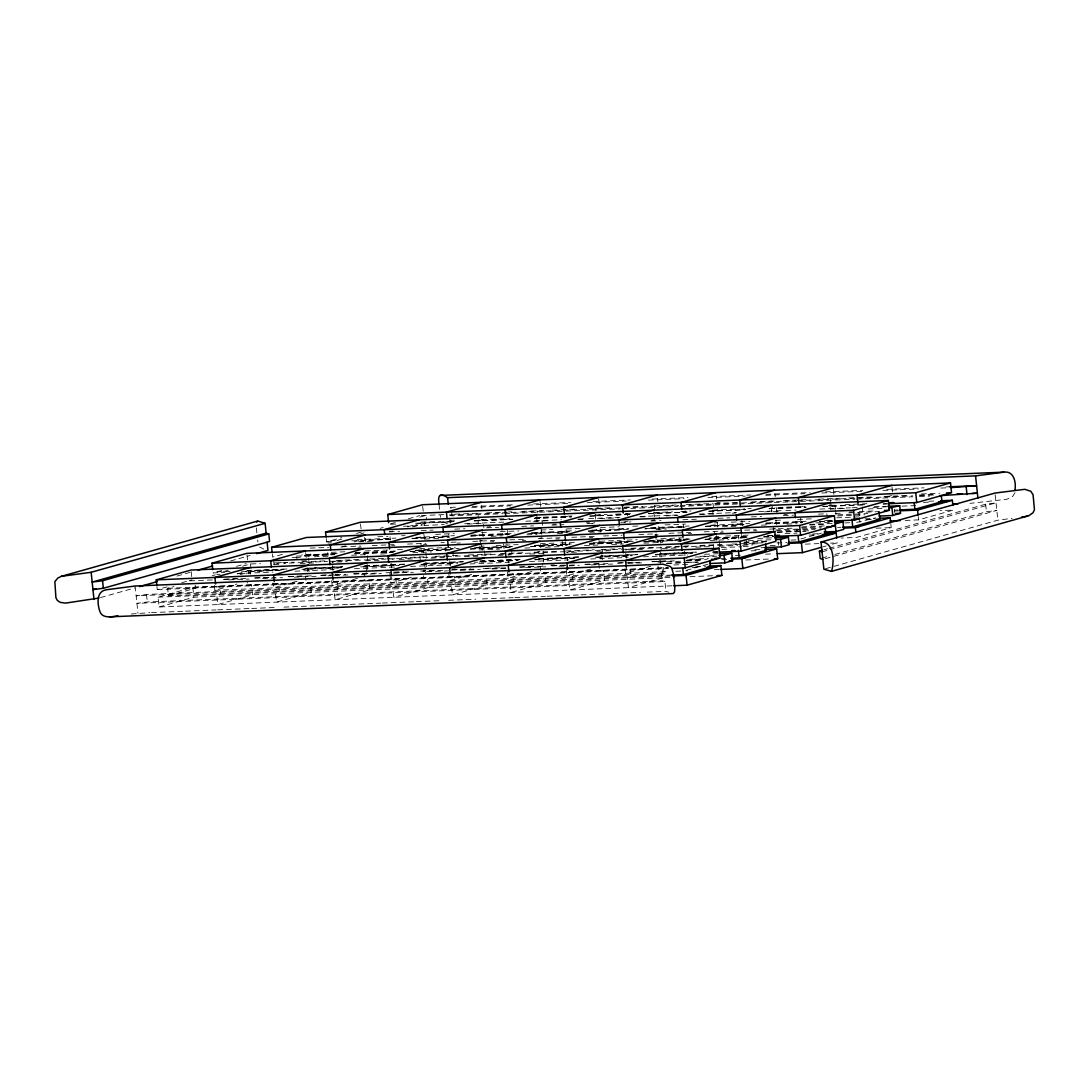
<?xml version="1.0" encoding="UTF-8"?>
<svg xmlns="http://www.w3.org/2000/svg" width="1089" height="1089" viewBox="0 0 1089 1089"><rect width="100%" height="100%" fill="white"/><g stroke="black" fill="none" stroke-linecap="round" stroke-linejoin="round"><path stroke-width="0.75" stroke-dasharray="5 3.75" d="M1015.002 492.596L1012.743 496.407L1006.794 499.279L969.931 503.349M100.487 597.589L134.628 587.978M176.908 576.067L191.541 571.956M230.569 560.971L250.075 555.472M221.802 570.5L213.049 572.964L224.783 572.487M236.449 566.362L246.209 563.612M156.925 586.386L157.265 589.653L167.039 586.889M181.686 582.765L186.573 581.376M189.486 580.56L192.059 579.838M282.391 554.342L272.631 557.105L272.291 553.838M326.251 538.606L326.591 541.873L341.851 537.571M356.511 533.433L361.385 532.058M395.266 522.502L388.759 524.34L397.145 524M408.293 518.827L419.687 515.614M223.436 571.616L228.214 570.268M242.534 566.226L250.497 563.979L260.584 563.558M671.627 575.06L168.455 595.819L167.652 588.291L174.022 586.495M212.192 575.727L215.282 574.856M336.977 540.512L344.941 538.265M360.854 533.787L364.039 532.889M380.129 528.342L383.219 527.471M419.837 517.139L426.207 515.342L426.684 519.861M237.239 573.903L248.632 570.69L283.834 569.234M672.008 585.814L159.089 606.981L158.068 597.18L192.862 587.366L668.891 567.723M281.561 562.346L273.421 564.633L280.132 564.361M296.208 558.208L308.214 554.818L338.38 553.58L301.517 554.982M354.048 541.9L362.174 539.6M389.549 531.881L392.802 530.956M407.449 526.831L424.342 522.067L424.683 525.32M240.138 574.652L251.287 571.507L283.249 570.187M168.455 595.819L195.503 588.196L195.19 585.174M286.992 562.387L283.807 563.285L327.544 561.475M307.683 556.547L310.869 555.649L310.556 552.627M340.952 547.154L345.73 545.807M360.051 541.764L364.829 540.416L390.066 539.382M412.663 526.926L426.997 522.883M271.719 570.554L275.585 569.452L275.898 572.474M215.935 587.23L219.801 586.141L220.591 593.668L216.725 594.757L217.759 604.558L252.553 594.744L251.518 584.943L247.652 586.032M335.167 553.593L331.301 554.682L330.947 551.415M389.127 538.361L385.261 539.45L384.921 536.196M447.429 521.917L451.295 520.828M214.356 585.406L214.873 590.306L237.007 584.058M159.089 606.981L193.883 597.167L674.949 577.306M342.504 566.811L307.302 568.267L303.436 569.356L338.638 567.9M335.957 561.121L332.091 562.223L347.173 561.597M363.018 553.498L366.884 552.395M416.978 538.265L420.844 537.176M479.146 520.733L483.012 519.644L483.87 527.797M330.375 568.131L334.241 567.042M274.605 584.807L278.471 583.718L279.26 591.245L275.394 592.334L276.429 602.135L311.223 592.321L310.188 582.52L306.322 583.622L305.533 576.081M389.957 552.259L393.823 551.17M447.797 535.938L443.931 537.04L443.591 533.773M506.086 519.494L509.951 518.405M297.256 581.186L273.543 587.883L273.026 582.983M404.523 564.252L365.972 565.844L362.106 566.933L398.982 565.422M392.04 559.433L394.613 558.711M475.648 535.842L479.514 534.753L480.548 544.554M389.045 565.708L392.911 564.619L393.224 567.628M366.775 572.937L364.202 573.658L364.992 581.199L368.858 580.11L369.879 589.898L335.085 599.712L334.064 589.925L337.93 588.822L337.141 581.295L333.275 582.384L332.921 579.117M479.555 541.11L482.128 540.389M506.453 533.528L502.587 534.617L502.247 531.35M564.755 517.071L568.621 515.982M598.256 507.624L595.683 508.345L596.159 512.878M357.505 578.327L332.199 585.46L331.342 577.293M463.179 561.829L424.628 563.421L420.762 564.51L457.639 562.999M484.21 547.563L480.344 548.652L480.031 545.63M534.318 533.419L538.184 532.33M596.473 515.887L600.338 514.798L600.679 518.065M447.715 563.285L451.581 562.196L451.894 565.205M425.445 570.513L422.859 571.235L444.652 570.337M539.504 538.334L542.091 537.598M565.123 531.105L561.257 532.194L560.917 528.927M592.185 523.469L594.757 522.734M624.705 514.294L627.291 513.559L627.604 516.581M654.829 510.455L654.353 505.936L656.926 505.201M411.424 577.238L390.869 583.037L389.835 573.236M479.432 562.101L483.298 560.998L483.639 564.265M539.014 546.229L542.88 545.14L543.397 550.04M592.974 530.996L596.84 529.907M624.215 522.189L628.081 521.1M655.142 513.464L659.008 512.375L659.689 518.909M506.385 560.862L510.251 559.773L510.564 562.782M537.313 552.137L539.885 551.415M530.765 546.447L565.953 544.99L569.819 543.901L534.631 545.358M623.793 528.682L619.927 529.771L619.587 526.504M652.134 520.678L654.72 519.957M682.082 512.238L685.947 511.136M471.673 574.366L449.539 580.614L448.682 572.446M538.102 559.678L541.968 558.589L542.649 565.109M482.318 576.353L486.184 575.264L487.219 585.065L452.425 594.88L451.391 585.079L455.256 583.99L454.467 576.449L450.601 577.538L450.261 574.271M570.622 551.442L566.756 552.531L576.802 552.123M597.67 543.806L601.536 542.717L602.054 547.617M651.644 528.587L655.51 527.484L656.027 532.385M713.812 511.04L717.678 509.951L718.019 513.218M565.041 558.439L568.907 557.35M509.271 575.115L513.137 574.026L513.926 581.567L510.06 582.656L511.095 592.457L545.888 582.642L544.854 572.841L540.988 573.93M624.623 542.581L628.489 541.478M682.463 526.259L678.597 527.348L678.243 524.081M740.751 509.815L744.617 508.726M531.922 571.507L508.195 578.191L507.338 570.037M625.413 550.108L629.279 549.019M710.314 526.164L714.18 525.075M775.055 507.896L772.469 508.617L771.679 501.09M623.711 556.016L627.577 554.927M567.927 572.691L571.793 571.602L572.596 579.144L568.73 580.233L569.751 590.034L604.545 580.219L603.524 570.418L599.658 571.507L598.855 563.966M687.159 539.069L683.293 540.158L682.953 536.891M741.119 523.836L737.253 524.925L736.913 521.658M799.421 507.392L803.287 506.303M590.592 569.084L566.865 575.782L566.008 567.614M658.001 554.11L655.428 554.832L692.305 553.307M685.376 547.331L687.949 546.596M768.97 523.741L772.836 522.652L773.871 532.439M835.345 508.372L835.004 505.105L831.138 506.208L830.349 498.667M682.381 553.593L686.247 552.504L686.873 558.534M657.525 561.556L660.097 560.821M705.087 539.259L741.963 537.735L745.829 536.646L746.618 544.173L742.752 545.262L752.812 544.854M772.877 529.009L775.463 528.274M799.789 521.413L795.923 522.502L795.583 519.235M889.019 496.244L891.592 495.522M650.841 566.212L625.535 573.359L624.678 565.191M827.64 521.318L831.506 520.229L831.846 523.496M707.918 564.238L684.205 570.935L687.554 570.799M800.905 538.946L821.474 533.147M856.553 522.448L875.719 517.847M822.998 546.841L826.17 545.957M832.486 544.173L837.237 542.826L830.526 543.112M890.856 524.34L891.21 527.607L856.417 537.422L841.321 538.048M905.163 520.433L918.572 519.875L953.365 510.06L939.957 510.618M824.305 549.659L827.558 548.733M829.192 548.284L985.654 504.207L996.04 502.846L830.199 549.564M822.059 551.851L828.566 550.027M821.841 558.113L828.361 556.275M834.868 554.437L986.443 511.748L996.83 510.387L822.862 559.392M825.516 568.73L997.864 520.188L1012.157 518.31M664.127 574.012L661.472 573.195L146.511 594.458L136.125 595.806L664.127 574.012L663.269 565.844M664.916 581.553L662.262 580.736L147.301 601.986L136.915 603.347L664.916 581.553L665.937 591.354L668.837 592.239M131.265 614.019L149.833 612.658M455.393 507.175L448.6 507.46L451.254 508.277M472.367 506.48L514.811 504.724M533.487 503.948L570.84 502.41M592.906 501.498L630.259 499.96M652.325 499.048L687.976 497.578M711.743 496.598L750.797 494.978M766.071 494.352L810.216 492.527M825.503 491.901L862.842 490.363M886.609 489.383L923.962 487.831M946.042 486.919L949.431 486.783M471.646 507.433L510.741 505.827M527.729 505.119L570.228 503.363M587.216 502.669L626.311 501.049M648.404 500.137L684.083 498.667M707.877 497.687L745.271 496.148M765.662 495.304L804.757 493.685M821.746 492.99L862.542 491.302M882.934 490.458L918.626 488.988M940.719 488.076L949.213 487.722M716.875 502.424L720.237 502.274M921.376 493.97L939.807 493.222M421.32 515.546L444.707 514.58M454.794 514.171L478.357 513.191L478.983 519.222M486.729 512.851L506.848 512.021M508.522 511.953L511.871 511.816M521.93 511.394L543.724 510.496M552.096 510.156L577.252 509.108M587.298 508.699L610.766 507.733M624.174 507.175L642.619 506.412M654.353 505.936L676.133 505.024M686.193 504.615L713.009 503.513L713.486 508.032M714.697 503.445L738.151 502.465M751.573 501.92L775.028 500.954M783.413 500.6L808.555 499.565M818.615 499.143L840.409 498.245M848.78 497.904L873.923 496.87M883.982 496.448L907.518 495.481M919.293 494.991L934.43 494.365M450.247 523.156L449.389 514.988L561.448 510.373M563.136 510.292L678.583 505.527M680.285 505.459L795.732 500.695M797.434 500.627L912.868 495.863M919.661 495.577L934.947 494.951M449.389 514.988L452.044 515.818L503.036 513.709M504.738 513.64L620.294 508.876M621.996 508.794L678.079 506.48M679.781 506.412L737.566 504.03M739.268 503.962L854.838 499.184M856.539 499.116L912.623 496.802M919.415 496.53L929.611 496.108M421.007 522.08L441.099 521.372M449.485 521.018L457.993 520.556M481.461 519.589L506.48 518.677M534.971 517.493L539.994 517.289M543.357 517.152L571.848 515.968M595.315 515.002L607.049 514.525M615.421 514.171L623.929 513.709M625.481 513.763L632.314 513.355M653.972 512.579L672.417 511.816M680.802 511.476L690.984 510.932M712.642 510.156L737.784 509.121M747.844 508.713L751.328 508.44M778.009 507.46L804.839 506.358M828.293 505.391L835.004 505.105M845.064 504.697L866.994 503.676M928.876 501.239L937.248 500.886M415.576 523.237L454.127 521.645M474.246 520.814L512.796 519.222M534.59 518.323L571.466 516.799M589.898 516.036L631.797 514.307M648.568 513.613L687.118 512.021M708.912 511.122L745.788 509.598M769.242 508.631L806.119 507.12M822.889 506.426L858.091 504.969M859.766 504.901L866.463 504.629M883.233 503.935L886.582 503.799M420.477 523.156L453.909 521.767M474.096 520.937L512.66 519.344M534.454 518.446L571.33 516.921M589.775 516.159L631.674 514.43M648.431 513.736L686.982 512.157M708.776 511.258L745.652 509.734M769.12 508.767L805.996 507.243M822.753 506.548L866.34 504.752M883.097 504.057L889.808 503.785M923.445 502.397L931.857 502.043M403.461 526.259L422.151 525.497M423.852 525.429L444.244 524.585M464.635 523.741L488.43 522.761M490.132 522.693L503.731 522.121M525.824 521.209L561.516 519.739M578.504 519.045L587.012 518.691M588.7 518.623L622.69 517.221M639.692 516.513L653.291 515.955M654.993 515.887L677.086 514.974M699.179 514.062L736.559 512.511M758.652 511.599L784.148 510.55M785.85 510.482L796.045 510.06M819.84 509.08L850.427 507.814M852.129 507.746L857.234 507.542M874.222 506.834L886.119 506.344M467.399 524.095L484.374 523.387M533.61 521.359L550.585 520.651M577.755 519.535L584.548 519.249M599.821 518.623L618.498 517.86M640.563 516.948L649.058 516.594M666.032 515.887L677.916 515.396M699.996 514.484L715.269 513.858M732.244 513.164L735.647 513.014M764.505 511.83L781.48 511.122M830.716 509.094L845.99 508.468M873.16 507.338L886.745 506.78M902.019 506.154L918.993 505.446M868.192 508.944L883.492 508.318M487.287 526.913L490.635 526.777M552.654 524.217L556.003 524.081M586.181 522.829L589.53 522.693M651.549 520.134L654.897 519.998M783.957 514.661L787.32 514.525M849.338 511.966L852.687 511.83M859.207 511.517L876.196 510.864M894.709 510.101L898.071 509.951M389.277 531.84L399.609 531.459M421.212 530.52L433.136 530.084M454.739 529.145L464.976 528.764M486.592 527.825L498.503 527.375M521.781 526.368L533.515 525.892M551.96 525.129L563.871 524.68M587.162 523.673L595.724 523.373M620.676 522.284L630.912 521.917M650.854 521.046L661.091 520.665M682.885 519.766L696.293 519.222M718.073 518.323L729.807 517.833M751.424 516.894L761.66 516.513M783.263 515.573L793.513 515.206M818.465 514.131L827.027 513.817M835.263 513.436L842.11 513.191M848.712 512.878L879 511.626M894.083 511.054L899.106 510.85M837.713 514.838L867.879 513.6M837.632 515.914L864.816 514.798M377.829 536.754L388.024 536.332M401.61 535.774L405.013 535.638M435.6 534.372L454.304 533.596M481.488 532.48L486.592 532.262M500.191 531.704L518.881 530.928M540.974 530.016L552.872 529.526M566.471 528.968L580.069 528.41M600.461 527.566L619.151 526.79M632.75 526.232L637.855 526.028M665.039 524.898L685.43 524.054M714.33 522.87L717.733 522.72M731.318 522.162L750.022 521.4M775.518 520.338L784.012 519.984M797.611 519.426L812.898 518.8M836.692 517.819L858.785 516.907M330.457 540.784L335.344 540.58M357.165 539.681L395.838 538.089M415.821 537.381L454.494 535.665M471.129 535.107L514.838 533.174M531.473 532.616L575.183 530.683M591.817 530.125L628.816 528.478M650.487 527.702L689.16 525.987M710.818 525.211L749.504 523.496M766.139 522.924L808.038 521.195M824.809 520.501L833.439 520.025M865.034 518.84L875.093 518.432M326.591 541.873L334.976 541.532M351.733 540.838L390.284 539.246M412.078 538.347L448.954 536.823M470.747 535.924L509.298 534.331M531.092 533.433L569.642 531.84M628.312 529.431L586.399 531.16L623.153 529.758M645.069 528.737L685.294 527.076L644.933 528.859M705.413 526.246L743.964 524.653M765.758 523.755L802.634 522.23M819.391 521.536L832.799 520.978M411.928 538.47L448.831 536.959M470.611 536.06L509.176 534.468M527.607 533.705L571.194 531.908M705.277 526.368L743.828 524.775M765.621 523.877L802.498 522.352M819.255 521.658L832.69 521.114M866.327 519.725L871.377 519.507M328.007 543.043L331.41 542.907M358.608 541.791L372.193 541.219M424.887 539.055L438.486 538.483M491.166 536.319L503.064 535.829M526.858 534.835L537.054 534.413M557.445 533.583L564.252 533.297M589.734 532.249L601.632 531.759M656.014 529.513L666.223 529.091M722.306 526.777L735.892 526.218M761.388 525.157L766.493 524.952M786.884 524.108L797.08 523.686M815.77 522.911L832.772 522.216M809.617 524.381L833.085 523.414M844.819 522.924L849.856 522.72M809.74 525.021L825.04 524.394M801.885 526.872L825.353 525.905M310.079 548.107L328.579 547.345M342.041 546.787L360.541 546.025M372.275 545.535L387.357 544.922M389.045 544.854L394.068 544.636M407.477 544.092L425.922 543.329M441.004 542.703L444.353 542.567M451.064 542.295L459.435 541.941M472.844 541.396L494.637 540.484M509.72 539.872L524.816 539.246M538.225 538.687L560.005 537.789M571.739 537.313L595.207 536.346M603.592 535.992L622.023 535.23M638.794 534.536L655.551 533.855L656.34 541.383L660.206 540.294L661.241 550.095M668.959 533.297L690.753 532.398M704.161 531.84L722.592 531.078M736.001 530.534L756.12 529.703M769.528 529.145L793.064 528.179M801.477 527.825L821.664 526.994M357.954 547.223L361.317 547.086M391.591 545.834L394.953 545.698M423.444 544.514L426.793 544.377M456.972 543.139L460.32 543.003M490.486 541.75L493.848 541.614M522.339 540.43L525.688 540.294M555.866 539.055L559.215 538.919M589.38 537.667L592.743 537.53M654.748 534.971L658.11 534.835M688.275 533.583L691.624 533.447M720.128 532.276L723.477 532.14M753.642 530.888L757.005 530.751M775.436 529.989L800.578 528.955L796.712 530.044L797.053 533.311M802.266 528.886L820.766 528.124M837.591 527.43L840.953 527.28M776.607 530.874L815.157 529.281M777.478 532.072L811.468 530.656M777.219 532.303L800.687 531.337M802.362 531.269L805.724 531.133M876.114 528.219L891.21 527.607M331.274 552.341L344.859 551.783M365.264 550.939L389.059 549.959M397.553 549.605L402.644 549.401M419.646 548.693L426.439 548.42M428.14 548.352L455.338 547.223M479.133 546.242L487.627 545.888M496.121 545.535L518.214 544.623M540.307 543.71L553.906 543.152M560.699 542.88L577.701 542.172M599.794 541.26L620.186 540.416M626.992 540.144L637.188 539.722M660.982 538.742L686.465 537.68M715.364 536.496L718.767 536.346M725.56 536.074L751.056 535.012M785.046 533.61L796.944 533.12M355.273 552.763L397.172 551.034M415.617 550.272L452.493 548.747L448.627 549.836L448.287 546.569M455.842 548.611L459.19 548.475M474.287 547.849L511.163 546.324L507.297 547.413L506.943 544.146M593.287 542.935L633.512 541.274M648.608 540.648L692.182 538.851M745.829 536.646L708.953 538.157L747.367 536.7M767.691 535.734L772.741 535.529M355.15 552.885L397.049 551.157M415.494 550.394L454.045 548.802M475.825 547.903L512.701 546.379M534.495 545.48L571.371 543.956M589.816 543.207L633.39 541.396M650.147 540.716L692.059 538.987M767.486 535.87L775.858 535.516M812.734 534.005L817.771 533.787M296.099 556.139L334.65 554.546M354.755 553.716L393.306 552.123M410.077 551.429L453.65 549.632M470.421 548.938L513.994 547.141M589.421 544.024L627.972 542.431M643.068 541.818L648.091 541.601M649.765 541.532L686.642 540.008M743.637 537.667L746.986 537.53M763.743 536.836L773.803 536.414M304.348 555.907L334.418 554.669M354.606 553.838L393.183 552.246M409.94 551.551L453.528 549.754M470.285 549.06L508.835 547.468M530.629 546.569L567.505 545.058M589.299 544.16L627.849 542.567M644.606 541.873L688.194 540.076M704.951 539.382L746.85 537.653M763.62 536.959L773.68 536.537M809.004 535.08L817.417 534.74M292.124 557.677L298.917 557.391M314.217 556.765L327.816 556.207M351.597 555.227L366.898 554.587M380.497 554.029L387.289 553.743M412.785 552.695L431.475 551.919M479.065 549.959L499.456 549.115M524.952 548.066L530.057 547.849M545.344 547.223L562.346 546.528M584.439 545.616L598.038 545.044M611.637 544.486L623.534 543.996M643.926 543.152L662.616 542.39M677.916 541.75L681.306 541.614M710.205 540.416L728.895 539.654M757.794 538.456L773.081 537.83M748.361 540.702L773.857 539.654M744.114 542.05L767.568 541.083M791.036 540.117L796.073 539.913M301.476 560.944L306.513 560.726L302.647 561.829L326.115 560.849M743.991 542.676L767.459 541.709M274.047 562.999L294.234 562.169M336.161 560.44L359.629 559.474M369.688 559.052L389.808 558.221M401.542 557.745L424.996 556.778M435.056 556.356L458.523 555.39M468.583 554.968L492.051 554.002M500.436 553.661L523.891 552.695M533.95 552.273L557.418 551.306M565.804 550.966L594.295 549.782M601.005 549.509L621.111 548.679M631.171 548.257L654.639 547.291L655.115 551.81M666.373 546.814L689.841 545.848M699.9 545.426L721.721 544.527M731.808 544.105L765.458 542.717M329.218 561.407L386.241 559.052M387.915 558.984L444.897 556.629M446.585 556.561L758.393 543.697M776.893 542.921L786.993 542.513M300.237 563.53L313.646 562.972M365.605 560.835L379.013 560.277M399.132 559.447L412.54 558.902M430.985 558.14L444.394 557.582M464.499 556.751L477.908 556.193M498.027 555.363L503.05 555.159M511.435 554.818L508.087 554.954L511.953 553.865L511.476 549.346M529.88 554.056L544.963 553.43M596.922 551.293L612.004 550.666M628.775 549.972L643.858 549.346M662.289 548.584L677.372 547.971M695.817 547.209L709.225 546.651M719.284 546.242L737.716 545.48M721.19 547.536L741.691 546.773M743.283 546.624L748.402 546.501M770.195 545.589L776.893 545.317M805.384 544.146L818.805 543.588M721.953 549.36L730.46 549.019M761.048 547.753L764.451 547.617M216.915 571.875L230.16 571.33M246.985 570.636L288.993 568.907M305.75 568.213L342.627 566.688M364.42 565.79L404.645 564.129M424.764 563.299L463.315 561.706M480.072 561.012L521.985 559.283M538.742 558.589L578.967 556.928M600.76 556.03L637.637 554.519M696.334 552.096L659.43 553.62L660.329 563.544M479.95 561.148L523.523 559.338M538.606 558.725L578.844 557.064M637.501 554.641L600.624 556.166L600.978 559.433M660.969 553.675L696.17 552.218M712.927 551.524L717.964 551.32L714.098 552.409L717.46 552.273M754.84 549.795L761.538 549.523M241.54 571.793L283.453 570.064M301.884 569.302L343.797 567.573M360.554 566.879L399.105 565.286M420.899 564.388L457.775 562.863M481.243 561.897L518.119 560.372M534.876 559.692L578.45 557.881M595.22 557.2L632.096 555.676M655.564 554.709L692.441 553.185M712.546 552.354L717.583 552.15M474.409 562.305L477.758 562.169M481.107 562.019L517.983 560.508M534.74 559.814L578.327 558.017M596.758 557.255L631.96 555.798M751.111 550.884L756.147 550.68M216.834 574.42L220.223 574.271M237.225 573.576L272.917 572.106M295.01 571.194L334.092 569.574M354.497 568.73L395.28 567.042M410.58 566.416L453.065 564.66M470.053 563.966L509.148 562.346M529.54 561.502L568.635 559.896M590.728 558.984L628.122 557.445M643.408 556.806L687.595 554.982M704.597 554.287L718.196 553.716M700.268 556.329L717.256 555.621M695.163 557.078L716.957 556.166M735.402 555.417L743.773 555.063M765.567 554.165L773.952 553.825M451.867 569.111L455.229 568.975M550.762 565.028L554.124 564.892M689.882 559.283L708.326 558.521M224.225 579.144L239.362 578.518M254.499 577.891L271.324 577.197M288.109 576.503L304.866 575.822M321.636 575.128L330.008 574.774M335.044 574.57L338.393 574.434M353.476 573.808L370.233 573.113M393.701 572.147L403.76 571.739M420.517 571.044L437.288 570.35M452.371 569.724L470.816 568.962M485.898 568.349L502.655 567.655M519.412 566.961L536.183 566.266M551.265 565.654L568.022 564.96M584.793 564.265L601.55 563.571M618.307 562.877L626.692 562.537M628.367 562.469L635.078 562.183M651.835 561.502L668.592 560.808M687.036 560.045L707.224 559.215M720.673 558.657L725.723 558.453M189.826 580.859L213.226 579.893M223.313 579.471L246.863 578.504L247.339 583.023M255.248 578.15L275.354 577.32M288.776 576.775L312.23 575.809M320.615 575.455L334.024 574.897M335.698 574.829L345.757 574.42M354.143 574.066L377.611 573.1M385.982 572.76L411.125 571.725M451.363 570.064L476.506 569.016M483.203 568.744L506.671 567.777M520.079 567.219L543.547 566.253M551.932 565.912L575.4 564.946M585.446 564.524L608.914 563.558M617.3 563.217L642.442 562.169M652.502 561.761L674.35 560.862M686.124 560.372L702.95 559.678M228.921 579.879L249.041 579.049M262.449 578.504L282.568 577.674M294.302 577.184L316.082 576.285M327.816 575.795L331.179 575.659M334.527 575.523L347.935 574.965M361.344 574.42L381.463 573.59M393.197 573.1L413.303 572.269M426.711 571.725L448.505 570.827M460.239 570.337L480.358 569.506M492.092 569.016L507.175 568.404M525.606 567.641L545.725 566.811M559.133 566.253L565.831 565.981M569.193 565.844L579.253 565.422M590.973 564.946L612.767 564.034M627.849 563.421L644.62 562.727M658.028 562.169L681.496 561.203M686.519 560.998L703.29 560.304M721.721 559.542L728.432 559.27M667.026 563.258L682.122 562.632M683.797 562.564L698.879 561.951M745.815 560.005L769.283 559.038M666.291 563.435L684.995 562.659M686.696 562.591L698.594 562.101M673.86 564.987L689.16 564.347M167.652 588.291L667.475 567.655M695.708 566.607L705.767 566.198M157.265 589.653L668.51 568.54M691.964 567.696L700.377 567.355M214.873 590.306L669.109 571.548M675.82 571.276L680.843 571.072M714.37 569.683L719.393 569.479M158.068 597.18L670.974 576.013M690.031 576.694L715.174 575.645M151.521 612.59L183.782 611.256M185.484 611.188L216.044 609.922M217.732 609.854L249.994 608.52M251.695 608.452L277.164 607.403M283.943 607.118L314.503 605.852M316.205 605.783L348.466 604.449M350.154 604.381L380.714 603.129M382.416 603.047L414.678 601.727M416.366 601.645L441.835 600.597M448.627 600.325L475.798 599.195M482.577 598.923L513.137 597.657M514.838 597.589L545.398 596.323M547.1 596.255L579.348 594.921M581.05 594.853L606.519 593.804M613.311 593.519L640.468 592.402M647.261 592.117L665.937 591.354M263.824 549.155L259.604 547.018M447.525 523.891L442.08 521.372M440.541 517.302L440.187 515.301M257.889 541.954L257.617 539.94M995.169 494.692L997.864 520.188M985.654 504.207L986.443 511.748M918.231 516.622L918.572 519.875M892.027 486.987L892.531 491.888M894.355 509.216L894.695 512.483M862.27 506.889L862.747 511.408L858.881 512.511L859.221 515.778M859.398 517.398L859.902 522.298M833.357 489.41L833.875 494.311M835.522 510.006L836.039 514.906M829.859 504.52L830.376 509.421M826.85 513.777L827.327 518.31M800.551 518.187L801.068 523.088M774.864 493.467L775.205 496.734M776.334 507.528L776.852 512.429M775.885 519.752L776.403 524.653M778.227 541.982L778.567 545.249M771.189 506.943L771.706 511.844M741.895 520.61L742.399 525.511M741.609 534.468L741.963 537.735M738.396 535.734L738.737 539.001M716.194 495.89L716.535 499.157M717.229 522.176L717.746 527.076M719.734 546.038L718.876 537.871L715.01 538.96L714.221 531.432M716.317 535.611L716.821 540.512M712.696 511L713.036 514.267M713.309 544.868L713.785 549.401M683.388 524.667L683.742 527.934M684.423 550.952L684.94 555.853M679.727 538.157L680.067 541.424M657.525 498.313L657.865 501.566M658.736 526.232L659.076 529.499M660.533 552.3L661.05 557.2M657.81 539.668L658.164 542.935M661.472 573.195L662.262 580.736M653.863 511.789L654.38 516.69M656.191 534.018L656.544 537.285M658.001 566.076L658.314 569.084L662.18 567.995L663.215 577.796L628.421 587.611L627.387 577.81L631.252 576.721L630.463 569.179L626.597 570.282L626.257 567.015M625.753 553.375L626.27 558.276M621.057 540.566L621.411 543.833M598.691 499.089L599.209 503.989M600.066 528.641L600.407 531.908M602.231 549.251L602.571 552.518M601.863 554.723L602.38 559.61M598.977 540.457L599.318 543.724M595.193 514.212L595.71 519.113M566.062 529.513L566.403 532.78M565.613 541.723L565.953 544.99M567.26 557.432L567.614 560.699M562.223 541.356L562.741 546.256M540.021 501.512L540.539 506.412M542.526 525.388L541.669 517.221L537.803 518.31L537.013 510.768M541.233 529.431L541.737 534.331M543.561 551.674L543.901 554.941M543.37 558.766L543.71 562.033M540.484 544.514L540.825 547.781M536.523 516.635L537.04 521.536M540.198 566.389L540.675 570.922M507.229 530.302L507.746 535.203M508.604 559.855L508.944 563.122M503.554 543.779L504.071 548.679M481.529 505.568L481.869 508.835M482.563 531.854L483.08 536.754M484.551 550.83L485.068 555.73M481.651 545.303L482.168 550.204M478.03 520.692L478.37 523.959M451.567 511.299L452.044 515.818M452.806 551.769L453.283 556.288M448.736 534.359L449.076 537.626M449.757 560.644L450.274 565.545M445.061 547.835L445.401 551.102M439.03 504.357L439.697 510.618M422.695 506.358L423.213 511.258M423.893 534.277L424.411 539.178M426.398 558.14L425.54 549.986L421.674 551.075L420.885 543.534M425.867 561.978L426.384 566.879M423.158 549.36L423.498 552.627M424.628 563.421L425.663 573.222M423.335 575.754L423.648 578.776L427.514 577.687L428.549 587.475L393.755 597.289L392.734 587.502L396.6 586.413L395.797 578.872L391.931 579.961L391.591 576.694M419.973 556.983L420.449 561.502M390.066 536.782L390.407 540.035M391.101 563.067L391.604 567.954M386.391 550.258L386.745 553.525M365.4 538.334L365.741 541.601M367.224 555.662L367.742 560.563M364.516 537.408L364.829 540.416M367.211 564.401L367.714 569.302M364.488 551.783L364.829 555.05M365.972 565.844L366.83 574.012M360.527 523.891L361.044 528.791M332.431 565.477L332.948 570.377M327.735 552.681L328.075 555.948M308.555 558.085L309.072 562.986M308.704 568.458L309.058 571.725M305.655 552.572L306.159 557.473M307.302 568.267L307.643 571.534M273.747 561.461L274.06 564.483M256.351 527.879L257.303 536.931M250.497 563.979L251.287 571.507M250.048 570.881L250.388 574.148M246.985 554.995L247.502 559.882M248.632 570.69L248.973 573.957M191.201 571.671L191.718 576.571M192.862 587.366L193.883 597.167M146.511 594.458L147.301 601.986M135.104 586.005L137.949 613.148"/><path stroke-width="1.5" d="M256.705 522.053L257.862 521.059L265.117 523.305L266.138 533.106L268.792 533.923L269.582 541.464L103.346 588.264L92.96 589.625L96.213 588.713M831.465 571.371C834.351 563.217 834.542 541.709 821.038 542.05L823.883 569.193L831.465 571.371L1028.901 515.669L1033.012 512.715L1034.455 509.775L1033.066 494.692L1030.752 491.234L1024.776 489.315L995.006 493.058L821.038 542.05M257.535 521.1L61.406 576.326L57.799 578.068L54.845 581.662L55.92 597.766L57.39 600.488L60.331 602.394L65.599 603.115L98.868 598.052M61.406 576.326L91.149 572.283L265.117 523.305M266.138 533.106L92.17 582.084L102.557 580.736L268.792 533.923M212.709 569.697L212.015 563.176L246.808 553.362L774.81 531.568L775.831 541.356L741.037 551.17L719.257 552.082M156.762 584.752L156.244 579.852L191.038 570.037L719.026 548.243L720.06 558.044L685.267 567.859L671.859 568.404M272.114 552.205L271.597 547.304L306.39 537.49L834.378 515.696L836.025 531.514L824.128 532.004M326.087 536.972L325.57 532.085L360.364 522.257L888.352 500.477L889.386 510.265L854.593 520.079L834.473 520.91M388.582 522.706L387.725 514.539L422.518 504.724L950.52 482.931L951.541 492.732L916.747 502.546L888.256 503.717M139.515 586.603L157.401 581.567M198.048 570.119L212.682 566.008M256.582 553.648L267.962 550.435L267.104 542.268M305.478 550.939L270.685 560.753L271.379 567.287M249.694 567.614L214.914 577.429L215.595 583.963M365.06 535.067L330.266 544.881L330.784 549.782M419.02 519.848L384.226 529.662L384.744 534.563M481.188 502.301L446.395 512.116L447.075 518.65M364.148 548.516L329.354 558.33L330.035 564.864M308.364 565.191L273.57 575.006L274.265 581.54M423.73 532.644L388.936 542.458L389.617 548.992M477.69 517.425L442.896 527.239L443.414 532.14M539.858 499.878L505.065 509.693L505.745 516.227M422.804 546.093L388.011 555.907L388.705 562.441M367.034 562.768L332.24 572.583L332.921 579.117M482.386 530.22L447.593 540.035L448.287 546.569M536.36 515.002L501.566 524.816L502.083 529.717M598.514 497.469L563.721 507.283L564.415 513.804M481.474 543.67L446.681 553.484L447.375 560.018M425.704 560.345L390.91 570.16L391.427 575.06M541.056 527.797L506.262 537.626L506.78 542.513M595.016 512.579L560.236 522.393L560.74 527.294M657.184 495.046L622.391 504.86L623.248 513.028M540.144 541.247L505.35 551.061L506.031 557.595M484.36 557.922L449.566 567.737L450.084 572.637M599.726 525.388L564.932 535.203L565.45 540.103M653.686 510.156L618.892 519.97L619.41 524.871M715.854 492.623L681.061 502.437L681.741 508.971M598.814 538.824L564.02 548.638L564.701 555.172M543.03 555.499L508.236 565.327L508.931 571.848M658.382 522.965L623.589 532.78L624.283 539.314M712.356 507.733L677.562 517.547L678.079 522.448M774.51 490.2L739.73 500.014L740.411 506.548M657.47 536.401L622.677 546.215L623.371 552.749M601.7 553.089L566.906 562.904L567.587 569.438M717.052 520.542L682.259 530.357L682.953 536.891M771.026 505.31L736.232 515.124L736.736 520.025M833.18 487.777L798.387 497.591L799.081 504.125M716.14 533.991L681.346 543.806L682.027 550.326M660.356 550.666L625.576 560.481L626.257 567.015M775.722 518.119L740.928 527.934L741.446 532.834M829.682 502.887L794.888 512.715L795.406 517.602M891.85 485.354L857.057 495.168L857.914 503.336M212.015 563.176L740.016 541.383L774.81 531.568M156.244 579.852L684.232 558.058L719.026 548.243M271.597 547.304L799.598 525.511L834.378 515.696M325.57 532.085L853.558 510.292L888.352 500.477M387.725 514.539L915.726 492.745L950.52 482.931M718.958 555.553L724.049 555.336L731.781 553.158L732.584 560.699L724.852 562.877L709.552 563.503M775.559 539.586L780.65 539.368L788.382 537.19L789.171 544.731L781.439 546.909L764.451 547.617M835.236 523.972L842.968 521.794L843.757 529.336L836.025 531.514M888.583 508.1L899.718 505.786L900.508 513.314L892.776 515.505L879.177 516.063M775.477 536.346L800.619 535.312L835.413 525.497L832.064 525.633M671.627 575.06L683.402 574.57L710.464 566.933L709.837 560.903M788.667 542.445L798.768 542.023L825.816 534.386L825.19 528.356M879 511.626L879.789 519.167L852.728 526.804L851.938 519.262M899.745 509.883L914.896 509.257L941.958 501.634L941.318 495.604M731.781 559.133L741.84 558.711L776.634 548.897L777.655 558.698L742.861 568.512L721.081 569.411M672.648 575.945L686.056 575.387L720.85 565.572L721.884 575.373L687.091 585.188L673.683 585.746M788 543.397L801.409 542.853L836.202 533.025L836.72 537.925M843.648 528.111L855.382 527.621L890.176 517.806L890.693 522.706M900.78 510.782L917.551 510.088L952.331 500.273L952.848 505.173M777.301 553.688L802.443 552.64L821.419 547.291M822.862 559.392L820.208 558.575L819.418 551.034L822.671 550.122M1027.594 516.132L1021.686 517.071M439.03 504.357C438.159 497.864 438.023 491.248 447.565 497.659L975.567 475.866L1003.949 472.15C1013.832 470.652 1016.309 482.386 1014.948 490.009M950.915 487.654L976.602 485.667L949.431 486.783M939.807 495.686L977.391 493.194L972.3 493.412M109.567 616.85L673.193 593.573L674.54 592.008L674.799 587.761L673.329 573.685L671.79 568.254L670.348 566.457L663.092 564.211L135.104 586.005L106.722 589.721C96.05 590.959 97.275 603.946 99.875 611.487C102.257 618.851 112.398 616.891 117.911 615.761M440.324 495.413L1003.949 472.15M946.518 492.936L949.867 492.8M957.013 494.038L962.104 493.834M888.869 502.764L893.919 502.56M940.61 500.749L952.331 500.273M938.582 501.77L948.465 501.362M887.821 506.276L899.718 505.786M952.957 504.044L958.048 503.839M884.35 510.482L889.386 510.265M895.417 513.532L900.508 513.314M853.572 519.194L858.459 518.99M880.116 518.214L890.176 517.806M876.427 519.303L879.789 519.167M834.473 522.148L842.968 521.794M890.081 521.059L900.14 520.637M826.66 526.79L831.547 526.586M842.641 527.212L859.248 526.532M774.415 535.461L779.465 535.257M824.468 533.515L836.202 533.025M822.454 534.536L832.336 534.127M774.783 537.748L788.382 537.19M731.658 550.639L735.021 550.49M764.9 549.387L776.634 548.897M719.883 553.648L731.781 553.158M715.024 558.249L718.386 558.113M730.773 558.235L745.706 557.622M711.308 559.338L716.194 559.133M774.306 558.834L777.655 558.698M729.181 560.835L732.584 560.699M709.116 566.062L720.85 565.572M707.101 567.07L716.984 566.661M716.848 575.577L721.884 575.373M819.418 551.034L822.059 551.851M975.567 475.866L977.908 498.095M966.215 487.028L967.005 494.556M915.726 492.745L916.747 502.546M917.551 510.088L918.054 514.988M914.256 503.227L914.896 509.257M891.986 507.964L892.776 515.505M853.558 510.292L854.593 520.079M855.382 527.621L855.9 532.521M799.598 525.511L800.619 535.312M801.409 542.853L802.443 552.64M798.128 535.992L798.768 542.023M780.65 539.368L781.439 546.909M765.608 544.228L766.248 550.258L739.186 557.895L738.396 550.353M740.016 541.383L741.037 551.17M741.84 558.711L742.861 568.512M724.049 555.336L724.852 562.877M684.232 558.058L685.267 567.859M686.056 575.387L687.091 585.188M682.776 568.54L683.402 574.57M447.565 497.659L448.26 504.193M102.557 580.736L103.346 588.264M91.149 572.283L93.981 599.426"/></g></svg>
